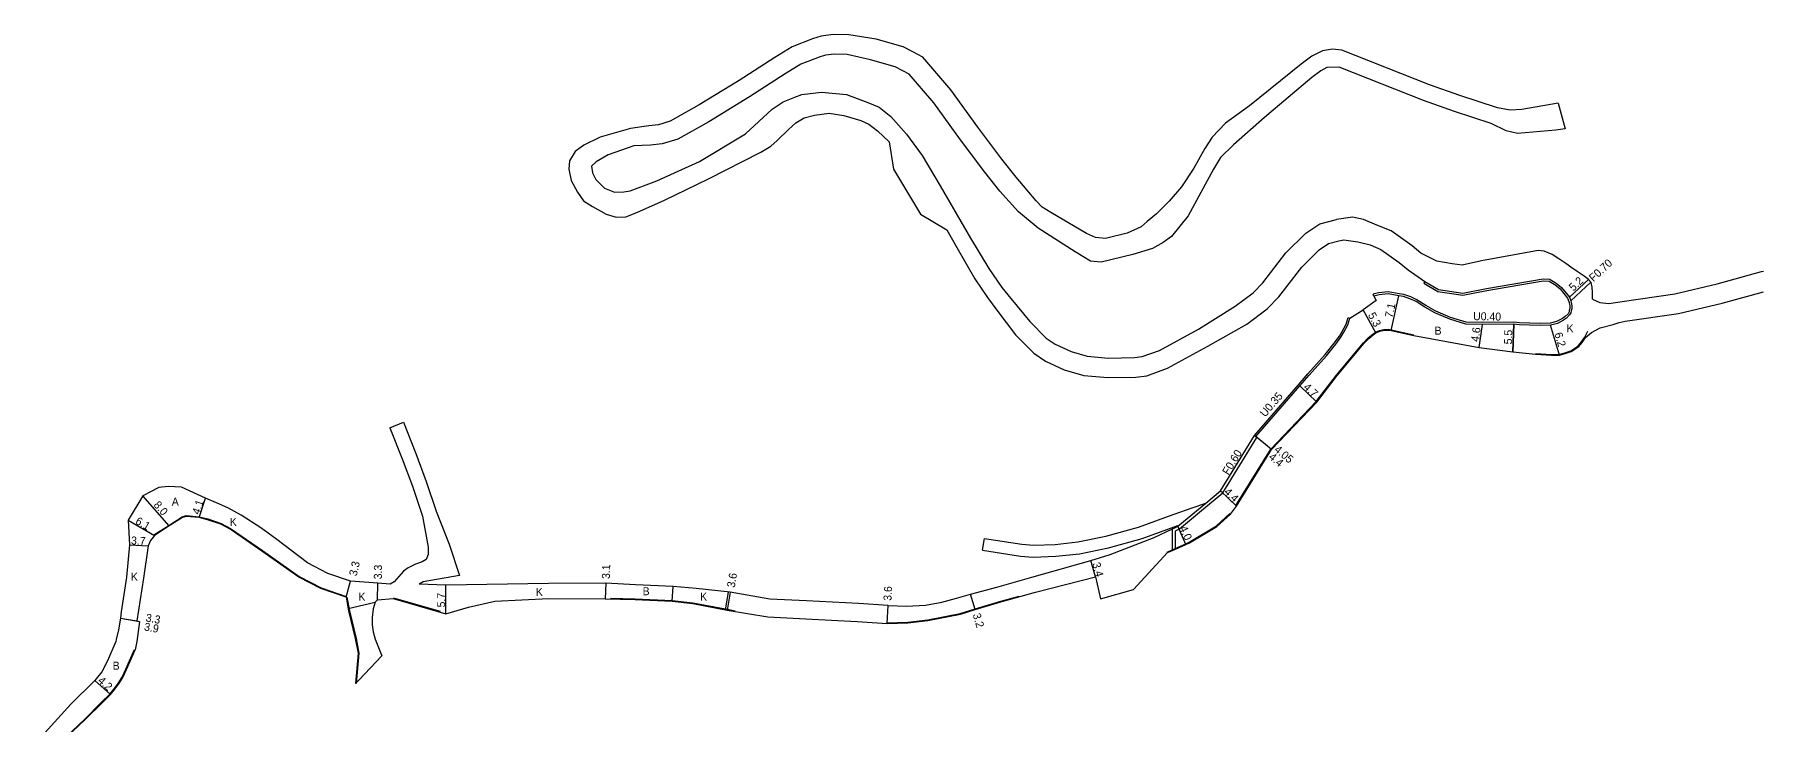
# Model space of a CAD drawing. Header units: metres. Extents: x -16000 to -12000, y -87000 to -84000.
# Drawn here: x -12627.9 to -12282.2, y -85652.7 to -85514.6 of the extents above; entities that cross this region are included whole.
import ezdxf

# ---------------------------------------------------------------- set-up
doc = ezdxf.new("R2010")
doc.units = ezdxf.units.M
doc.header["$LTSCALE"] = 2.5
for name, color, linetype in [('側溝・桝', 7, 'Continuous'), ('幅員', 7, 'Continuous'), ('歩道・分離帯・安全施設', 7, 'Continuous'), ('舗装', 7, 'Continuous'), ('道路', 7, 'Continuous')]:
    doc.layers.add(name, color=color, linetype=linetype)
doc.styles.get("Standard").update_dxf_attribs({"font": ''})
doc.styles.get('Standard').set_extended_font_data('@MS PGothic')

msp = doc.modelspace()

# ---------------------------------------------------------------- linework, layer by layer
at = {"layer": '側溝・桝'}
for points in [[(-12349.89, -85563.92), (-12350.11, -85564.26), (-12347.3, -85565.96), (-12342.29, -85566.68), (-12337.46, -85565.73), (-12326.24, -85563.8), (-12325.01, -85563.9), (-12325, -85563.9), (-12324.02, -85564.48), (-12323.89, -85564.58), (-12322.84, -85565.41), (-12321.34, -85567.27), (-12321.11, -85567.92), (-12321.02, -85568.17), (-12320.93, -85568.82), (-12320.93, -85569.36), (-12321, -85569.76), (-12321.06, -85570.04), (-12321.26, -85570.39), (-12321.8, -85570.96), (-12322.39, -85571.36), (-12323.53, -85571.97), (-12324.82, -85572.31), (-12326.78, -85572.36), (-12328.92, -85572.29), (-12330.99, -85572.2), (-12332.09, -85572.1), (-12338.39, -85572.16), (-12341.64, -85572.1), (-12344.79, -85571.13), (-12347.7, -85569.85), (-12349.69, -85568.72), (-12351.46, -85567.63), (-12352.72, -85567.04), (-12354.06, -85566.58), (-12355.05, -85566.41), (-12357.23, -85565.99), (-12359.13, -85566.24), (-12360.2, -85566.5)], [(-12320.99, -85567.07), (-12317.18, -85563.54)], [(-12320.73, -85567.79), (-12316.73, -85564.08)], [(-12360.11, -85566.89), (-12360.2, -85566.5)], [(-12383.92, -85594.72), (-12375.17, -85584.59), (-12373.28, -85582.44), (-12369.82, -85578.56), (-12367.99, -85576.29), (-12366.95, -85574.86), (-12366.39, -85573.92), (-12365.64, -85572.47), (-12365.2, -85571.14)], [(-12365.2, -85571.14), (-12364.86, -85571.25)], [(-12393.32, -85608.74), (-12390.26, -85606.2), (-12383.46, -85595.11)], [(-12383.66, -85594.94), (-12383.46, -85595.11)], [(-12399.25, -85612.88), (-12393.7, -85608.27)], [(-12398.93, -85613.39), (-12393.32, -85608.74)], [(-12400.36, -85617.74), (-12400.37, -85613.4)], [(-12399.77, -85613.78), (-12399.51, -85613.66), (-12398.93, -85613.39)], [(-12399.76, -85617.47), (-12399.77, -85613.78)]]:
    msp.add_lwpolyline(points, dxfattribs=at)
at = {"layer": '幅員'}
for points in [[(-12320.99, -85567.07), (-12317.18, -85563.54)], [(-12356.62, -85573.74), (-12355.12, -85566.8)], [(-12359.66, -85574.23), (-12362.2, -85569.58)], [(-12339, -85577.12), (-12338.39, -85572.56)], [(-12332.28, -85578), (-12332.11, -85572.5)], [(-12322.98, -85578.65), (-12324.76, -85572.71)], [(-12374.91, -85584.82), (-12371.48, -85588.04)], [(-12380.55, -85597.54), (-12383.92, -85594.72)], [(-12380.55, -85597.54), (-12383.66, -85594.94)], [(-12600.97, -85612.83), (-12606.25, -85606.82)], [(-12594.98, -85611.12), (-12593.68, -85607.24)], [(-12387.56, -85608.86), (-12390.72, -85605.81)], [(-12609.18, -85611.65), (-12603.91, -85614.71)], [(-12397.65, -85616.54), (-12399.25, -85612.88)], [(-12608.89, -85616.59), (-12605.19, -85616.79)], [(-12415.77, -85622.99), (-12416.65, -85619.76)], [(-12565.6, -85627.05), (-12564.69, -85623.88)], [(-12559.3, -85627.56), (-12559.27, -85624.26)], [(-12513.68, -85624.27), (-12513.77, -85627.37)], [(-12545.68, -85630.36), (-12545.67, -85624.66)], [(-12488.8, -85626.09), (-12489.42, -85629.63)], [(-12439.79, -85629.55), (-12440.71, -85626.48)], [(-12610.71, -85631.24), (-12606.92, -85631.89)], [(-12610.71, -85631.24), (-12607.46, -85631.8)], [(-12457.4, -85632.33), (-12457.23, -85628.74)], [(-12612.71, -85646.52), (-12615.83, -85643.71)]]:
    msp.add_lwpolyline(points, dxfattribs=at)
at = {"layer": '歩道・分離帯・安全施設'}
for points in [[(-12387.67, -85608.76), (-12380.67, -85597.45), (-12371.59, -85587.94), (-12367.57, -85582.66), (-12362.13, -85576.18), (-12361.21, -85575.22), (-12360.3, -85574.47), (-12359.73, -85574.1), (-12358.97, -85573.76), (-12358.07, -85573.53), (-12357.25, -85573.51), (-12356.59, -85573.59), (-12352.06, -85574.58)], [(-12327.72, -85578.31), (-12324.56, -85578.53), (-12323, -85578.5), (-12322.09, -85578.27), (-12320.72, -85577.8), (-12319.98, -85577.36), (-12319.2, -85576.82), (-12318.58, -85576.03), (-12317.9, -85575.08), (-12317.3, -85573.89)], [(-12604.01, -85614.6), (-12601.05, -85612.7), (-12598.35, -85611.02), (-12597.59, -85610.76), (-12594.96, -85610.98), (-12593.24, -85611.43), (-12590.6, -85612.33), (-12588.69, -85613.36), (-12582.33, -85617.71), (-12574.95, -85622.91), (-12570.56, -85625.19), (-12565.56, -85626.91)], [(-12401.41, -85618.04), (-12400.42, -85617.6), (-12399.82, -85617.34), (-12397.71, -85616.4), (-12396.99, -85616.09), (-12391.57, -85612.79), (-12388.88, -85610.34)], [(-12565.45, -85627.03), (-12564.93, -85629.77), (-12563.6, -85635.3), (-12563.02, -85638.24), (-12563.6, -85644.34)], [(-12556.13, -85627.16), (-12546.78, -85629.88)], [(-12512.72, -85627.25), (-12507.81, -85627.39), (-12500.39, -85627.73), (-12496.25, -85628.2), (-12489.39, -85629.49), (-12487.79, -85629.76)], [(-12457.4, -85632.18), (-12453.26, -85632.05), (-12449.29, -85631.56), (-12442.8, -85630.3), (-12439.83, -85629.4), (-12434.69, -85627.85), (-12430.99, -85626.83)], [(-12617.79, -85651.36), (-12614.55, -85648.15), (-12612.82, -85646.42), (-12611.97, -85645.36), (-12611.14, -85644.32), (-12610.37, -85643.06), (-12609.6, -85641.46), (-12607.93, -85637.5)], [(-12627.8, -85675.68), (-12627.88, -85673.08), (-12627.59, -85667.1), (-12626.93, -85662.8), (-12626.09, -85660.88), (-12625.31, -85659.29), (-12622.91, -85656.23), (-12617.79, -85651.36)]]:
    msp.add_lwpolyline(points, dxfattribs=at)
at = {"layer": '舗装'}
for points in [[(-12332.11, -85572.5), (-12332.28, -85578)], [(-12594.98, -85611.12), (-12593.68, -85607.24)], [(-12609.18, -85611.65), (-12603.91, -85614.71)], [(-12513.68, -85624.27), (-12513.77, -85627.37)], [(-12565.17, -85629.32), (-12559.75, -85628.06)], [(-12500.4, -85627.88), (-12500.17, -85624.93)], [(-12489.17, -85626.04), (-12489.8, -85629.56)], [(-12610.71, -85631.24), (-12607.46, -85631.8)]]:
    msp.add_lwpolyline(points, dxfattribs=at)
at = {"layer": '道路'}
for points in [[(-12465.04, -85514.6), (-12468.17, -85514.58), (-12470.6, -85514.89), (-12472.33, -85515.45), (-12476.37, -85517.03), (-12479.87, -85519.16), (-12486.99, -85523.76), (-12495, -85528.64), (-12500.76, -85531.89), (-12503.15, -85532.6), (-12505.04, -85532.81), (-12508.75, -85533.34), (-12514.77, -85535.1), (-12518.06, -85536.67), (-12519.78, -85537.96), (-12520.89, -85539.84), (-12521.08, -85541.47), (-12520.57, -85543.77), (-12519.32, -85546.09), (-12518.1, -85547.79), (-12516.34, -85548.97), (-12513.59, -85550.5), (-12511.62, -85551.11), (-12509.64, -85551.02), (-12507.43, -85550.18), (-12501.93, -85547.69), (-12493.15, -85543.41), (-12482.67, -85538.06), (-12480.69, -85536.87), (-12479.38, -85535.78), (-12477.13, -85533.57), (-12475.64, -85532.24), (-12474.01, -85531.25), (-12471.92, -85530.69), (-12469, -85530.28), (-12466.05, -85530.73), (-12462.69, -85531.75), (-12461.04, -85532.47), (-12459.34, -85533.8), (-12457.03, -85536), (-12456.14, -85541.47), (-12450.74, -85550.51), (-12445.5, -85553.59), (-12443.45, -85557.17), (-12439.85, -85563.39), (-12437.32, -85567.16), (-12435.47, -85569.67), (-12431.72, -85574.59), (-12428.07, -85578.29), (-12425.73, -85579.85), (-12422.02, -85581.62), (-12418.1, -85582.73), (-12413.25, -85583.15), (-12407.65, -85583.05), (-12405.45, -85582.78), (-12401.36, -85581.28), (-12393.31, -85576.9)], [(-12384.97, -85528.84), (-12389.76, -85532.3), (-12392.44, -85535.09), (-12393.88, -85537.38), (-12396.09, -85541.26), (-12398.53, -85545.01), (-12400.98, -85547.91), (-12403.55, -85550.42), (-12405.44, -85551.92), (-12406.63, -85553.05), (-12409.39, -85554.3), (-12413.76, -85555.36), (-12415.73, -85555.15), (-12417.54, -85554.36), (-12424.67, -85550.14), (-12426.4, -85549.11), (-12427.61, -85547.79), (-12431.6, -85543.11), (-12434.5, -85539.48), (-12439.29, -85533.08), (-12444.7, -85525.61), (-12450.3, -85519.09), (-12452.29, -85518.06), (-12454.19, -85517.06), (-12459.63, -85515.48), (-12465.04, -85514.6)], [(-12321.84, -85533.44), (-12323.7, -85533.67), (-12331.35, -85534.38), (-12333.62, -85533.83), (-12336.61, -85532.37), (-12343.96, -85529.93), (-12350.13, -85527.76), (-12367.05, -85521.08), (-12369.46, -85521.17), (-12370.68, -85521.8), (-12372.49, -85523.14), (-12381.93, -85531.19), (-12388.16, -85536.65), (-12390.72, -85539.19), (-12392.17, -85541.46), (-12397.19, -85550.81), (-12400.54, -85554.95), (-12402.18, -85556.14), (-12404.34, -85557.33), (-12408.29, -85558.55), (-12414.58, -85560.1), (-12416.72, -85559.85), (-12419.79, -85558), (-12427.22, -85553.28), (-12431.12, -85550.01), (-12434.86, -85545.89), (-12437.89, -85542.1), (-12442.74, -85535.62), (-12448.06, -85528.26), (-12453, -85522.51), (-12454.27, -85521.86), (-12455.81, -85521.05), (-12460.7, -85519.62), (-12465.4, -85518.57), (-12467.99, -85518.48), (-12469.75, -85518.71), (-12471.03, -85519.11), (-12474.64, -85520.53), (-12477.8, -85522.45), (-12484.92, -85527.06), (-12493.03, -85532), (-12499.23, -85535.49), (-12502.37, -85536.43), (-12504.75, -85536.69), (-12508.05, -85536.84), (-12513.16, -85538.65), (-12515.62, -85540.03), (-12516.5, -85540.91), (-12516.34, -85542.23), (-12515.63, -85543.58), (-12513.9, -85545.28), (-12511.93, -85546.06), (-12510.03, -85546.02), (-12508.82, -85545.8), (-12503.47, -85543.79), (-12494.95, -85539.96), (-12485.74, -85534.41), (-12480.41, -85529.51), (-12478.17, -85528.01), (-12475.86, -85527.08), (-12474.46, -85526.59), (-12470.56, -85526.07), (-12465.56, -85526.59), (-12461.25, -85528.13), (-12459.03, -85529.1), (-12456.67, -85530.95), (-12453.52, -85534.46), (-12450.4, -85538.78), (-12446.79, -85544.8), (-12440.71, -85555.28), (-12437.08, -85561.34), (-12434.49, -85565.12), (-12432.69, -85567.36), (-12428.84, -85571.97), (-12425.58, -85575.27), (-12423.8, -85576.46), (-12420.64, -85577.97), (-12417.39, -85578.89), (-12413.11, -85579.26), (-12407.92, -85579.17), (-12406.38, -85578.97), (-12402.97, -85577.72), (-12395.16, -85573.48)], [(-12323.26, -85528.28), (-12330.47, -85529.58), (-12332.8, -85529.71), (-12335.33, -85529.23), (-12342.86, -85526.74), (-12348.94, -85524.6), (-12366.47, -85517.68), (-12368.34, -85517.5), (-12370.35, -85517.82), (-12372.47, -85518.93), (-12374.59, -85520.49), (-12384.97, -85528.84)], [(-12323.26, -85528.28), (-12321.84, -85533.44)], [(-12395.16, -85573.48), (-12387.79, -85568.88), (-12384.22, -85566.21), (-12382.31, -85564.23), (-12377.69, -85558.25), (-12373.7, -85554.27), (-12370.9, -85552.43), (-12367.52, -85551.54)], [(-12359.52, -85552.67), (-12362.17, -85551.57), (-12364.35, -85551.06), (-12367.52, -85551.54)], [(-12317.18, -85563.54), (-12318.04, -85562.89), (-12319.42, -85561.92), (-12320.53, -85561.19), (-12321.71, -85560.37), (-12323.07, -85559.43), (-12324.42, -85558.58), (-12326.02, -85557.88), (-12327.22, -85557.78), (-12338.55, -85559.83), (-12342.44, -85560.71), (-12344.41, -85560.42), (-12347.49, -85559.91), (-12350.68, -85558.29), (-12352.43, -85556.83), (-12356.65, -85553.84), (-12359.52, -85552.67)], [(-12393.31, -85576.9), (-12385.49, -85572.49), (-12381.39, -85569.42), (-12379.08, -85567.02), (-12374.48, -85561.08), (-12370.99, -85557.59), (-12369.14, -85556.38), (-12367.08, -85555.84), (-12366.12, -85555.64)], [(-12366.12, -85555.64), (-12363.32, -85556.03), (-12360.82, -85556.65), (-12358.68, -85557.53), (-12354.99, -85560.15), (-12353.22, -85561.63), (-12349.89, -85563.92), (-12347.16, -85565.57), (-12342.3, -85566.28), (-12337.53, -85565.33), (-12326.26, -85563.4), (-12324.93, -85563.5), (-12324.84, -85563.53), (-12323.81, -85564.14)], [(-12316.36, -85567.46), (-12314.89, -85568.12), (-12313.13, -85568.36), (-12310.4, -85567.94), (-12299.89, -85566.41), (-12291.44, -85564.43), (-12282.55, -85561.96), (-12282.19, -85561.88)], [(-12323.81, -85564.14), (-12323.65, -85564.26), (-12322.56, -85565.13), (-12320.99, -85567.07)], [(-12316.36, -85567.46), (-12316.34, -85566.05), (-12316.4, -85565.11), (-12316.66, -85564.18), (-12317.18, -85563.54)], [(-12323.37, -85572.34), (-12324.76, -85572.71), (-12326.78, -85572.76), (-12328.94, -85572.69), (-12331.02, -85572.6), (-12332.11, -85572.5), (-12338.39, -85572.56), (-12341.71, -85572.49), (-12344.92, -85571.51), (-12347.88, -85570.21), (-12349.89, -85569.07), (-12351.65, -85567.98), (-12352.87, -85567.42), (-12354.16, -85566.97), (-12355.12, -85566.8), (-12357.24, -85566.39), (-12359.05, -85566.63), (-12360.11, -85566.89), (-12359.64, -85567.74), (-12362.2, -85569.58)], [(-12320.99, -85567.07), (-12320.73, -85567.79), (-12320.63, -85568.07), (-12320.53, -85568.8), (-12320.53, -85569.39), (-12320.61, -85569.83), (-12320.68, -85570.19), (-12320.94, -85570.63), (-12321.53, -85571.26), (-12322.18, -85571.71), (-12323.37, -85572.34)], [(-12311.01, -85572.15), (-12309.81, -85571.89), (-12299.14, -85570.34), (-12290.45, -85568.3), (-12282.19, -85566.01)], [(-12393.7, -85608.27), (-12390.72, -85605.81), (-12383.92, -85594.72), (-12383.66, -85594.94), (-12374.91, -85584.82), (-12373.02, -85582.67), (-12369.55, -85578.79), (-12367.71, -85576.5), (-12366.66, -85575.06), (-12366.09, -85574.1), (-12365.31, -85572.6), (-12364.86, -85571.25)], [(-12364.86, -85571.25), (-12362.2, -85569.58)], [(-12559.3, -85627.56), (-12556.15, -85627.32), (-12545.68, -85630.36), (-12541.1, -85629.06), (-12535.82, -85627.85), (-12525.02, -85627.3), (-12513.77, -85627.37), (-12507.82, -85627.54), (-12500.4, -85627.88), (-12496.28, -85628.35), (-12489.42, -85629.63), (-12481.28, -85631.02), (-12473.68, -85631.4), (-12463.37, -85631.93), (-12457.4, -85632.33), (-12453.25, -85632.2), (-12449.27, -85631.71), (-12442.76, -85630.44), (-12439.79, -85629.55), (-12434.65, -85628), (-12427.72, -85626.08), (-12415.77, -85622.99), (-12414.73, -85627.4), (-12408.16, -85625.54), (-12401.32, -85618.16), (-12400.36, -85617.74), (-12399.76, -85617.47), (-12397.65, -85616.54), (-12396.92, -85616.22), (-12391.48, -85612.91), (-12388.77, -85610.44), (-12387.56, -85608.86), (-12380.55, -85597.54), (-12371.48, -85588.04), (-12367.45, -85582.76), (-12362.01, -85576.28), (-12361.11, -85575.33), (-12360.21, -85574.59), (-12359.66, -85574.23), (-12358.92, -85573.91), (-12358.05, -85573.68), (-12357.25, -85573.66), (-12356.62, -85573.74), (-12352.09, -85574.73), (-12339, -85577.12), (-12332.28, -85578), (-12327.74, -85578.46), (-12324.57, -85578.68), (-12322.98, -85578.65), (-12322.05, -85578.41), (-12320.66, -85577.93), (-12319.9, -85577.48)], [(-12319.9, -85577.48), (-12319.09, -85576.93), (-12318.46, -85576.12), (-12317.77, -85575.16)], [(-12556.84, -85593.18), (-12554.12, -85592.1)], [(-12556.84, -85593.18), (-12554.36, -85599.39), (-12552.32, -85604.89), (-12550.31, -85610.88), (-12549.16, -85617.09), (-12549.17, -85618.54), (-12549.57, -85619.52), (-12550.41, -85619.98), (-12551.68, -85620.43), (-12553.19, -85621.17), (-12554.13, -85621.83), (-12555.95, -85623.96)], [(-12554.12, -85592.1), (-12551.63, -85598.34), (-12549.56, -85603.91), (-12547.55, -85609.85), (-12544.96, -85616.46), (-12542.92, -85622.74), (-12550.16, -85623.97), (-12550.97, -85624.48)], [(-12598.47, -85605.08), (-12601.15, -85604.94), (-12603.02, -85605.1), (-12606.25, -85606.82), (-12609.18, -85611.65), (-12608.89, -85616.59), (-12609.48, -85623.05), (-12610.56, -85629.97), (-12610.71, -85631.24), (-12611.07, -85633.6), (-12611.57, -85635.55), (-12611.66, -85635.92), (-12613.3, -85639.79), (-12614.46, -85641.99), (-12615.83, -85643.71), (-12620.64, -85648.48), (-12625.8, -85654.2)], [(-12564.69, -85623.88), (-12569.21, -85622.35), (-12573.32, -85620.22), (-12579.68, -85615.34), (-12582.62, -85613.18), (-12586.6, -85610.65), (-12589.23, -85609.23), (-12591.53, -85608.17), (-12593.68, -85607.24), (-12598.47, -85605.08)], [(-12437.96, -85615.34), (-12430.44, -85616.47), (-12428.15, -85616.67), (-12423.82, -85616.5), (-12419.3, -85616.01), (-12413.67, -85614.86), (-12407.16, -85613.04), (-12401.13, -85610.88), (-12396.42, -85609.19), (-12393.7, -85608.27)], [(-12565.6, -85627.05), (-12570.62, -85625.33), (-12575.03, -85623.04), (-12582.41, -85617.84), (-12588.77, -85613.49), (-12590.66, -85612.46), (-12593.28, -85611.57), (-12594.98, -85611.12), (-12597.57, -85610.91), (-12598.28, -85611.15), (-12600.97, -85612.83), (-12603.91, -85614.71), (-12604.73, -85615.76), (-12605.19, -85616.79), (-12606.11, -85623.28), (-12607.46, -85631.8), (-12606.92, -85631.89), (-12607.45, -85635.92), (-12607.79, -85637.56)], [(-12457.23, -85628.74), (-12453.53, -85628.83), (-12449.76, -85628.66), (-12446.5, -85628.07), (-12443.52, -85627.28), (-12440.71, -85626.48), (-12435.5, -85625.03), (-12428.46, -85623.08), (-12416.65, -85619.76), (-12412.79, -85618.5), (-12404, -85615.1), (-12400.37, -85613.4), (-12399.77, -85613.12), (-12399.25, -85612.88)], [(-12438.32, -85617.69), (-12430.72, -85618.84), (-12428.21, -85619.05), (-12423.65, -85618.88), (-12418.93, -85618.37), (-12413.11, -85617.18), (-12406.44, -85615.31), (-12399.29, -85612.74), (-12399.25, -85612.88)], [(-12438.32, -85617.69), (-12437.96, -85615.34)], [(-12555.95, -85623.96), (-12556.81, -85624.46), (-12559.27, -85624.26), (-12564.69, -85623.88)], [(-12488.8, -85626.09), (-12495.57, -85625.3), (-12500.17, -85624.93), (-12507.71, -85624.59), (-12513.68, -85624.27), (-12525.09, -85624.35), (-12545.67, -85624.66), (-12550.97, -85624.48)], [(-12565.6, -85627.05), (-12565.08, -85629.8), (-12563.75, -85635.33), (-12563.17, -85638.25), (-12563.74, -85644.33)], [(-12559.75, -85628.06), (-12560.17, -85629.4), (-12560.4, -85631.15), (-12560.36, -85632.62), (-12560.15, -85633.98), (-12559.78, -85635.45), (-12559.11, -85637.14), (-12558.45, -85638.81)], [(-12559.75, -85628.06), (-12559.3, -85627.56)], [(-12457.23, -85628.74), (-12463.15, -85628.33), (-12473.5, -85627.8), (-12480.89, -85627.44), (-12488.8, -85626.09)], [(-12617.68, -85651.47), (-12614.44, -85648.25), (-12612.71, -85646.52), (-12611.85, -85645.45), (-12611.02, -85644.41), (-12610.24, -85643.13), (-12609.47, -85641.52), (-12607.79, -85637.56)], [(-12563.74, -85644.33), (-12563.07, -85643.62), (-12558.45, -85638.81)], [(-12617.68, -85651.47), (-12622.8, -85656.33), (-12625.18, -85659.37), (-12625.96, -85660.94), (-12626.79, -85662.84), (-12627.44, -85667.11), (-12627.73, -85673.08), (-12627.65, -85675.68)]]:
    msp.add_lwpolyline(points, dxfattribs=at)
at = {"layer": '道路', "flags": 128}
msp.add_lwpolyline([(-12317.77, -85575.16), (-12316.59, -85574.13), (-12314.82, -85573.24), (-12312.26, -85572.53), (-12311.01, -85572.15)], dxfattribs=at)

# ---------------------------------------------------------------- texts
at = {"layer": '側溝・桝'}
for s, rotation, p in [('F0.70', 42.8557, (-12316.17, -85564.11)), ('U0.40', 358.9406, (-12340.24, -85571.67)), ('U0.35', 49.1461, (-12381.82, -85591.17)), ('F0.60', 58.4875, (-12389.16, -85602.77))]:
    msp.add_text(s, height=1.6, rotation=rotation, dxfattribs=at).set_placement(p)
at = {"layer": '幅員'}
for s, rotation, p in [('5.2', 42.8557, (-12320.19, -85565.99)), ('7.1', 77.8004, (-12356.35, -85571.3)), ('5.3', 298.6507, (-12361.33, -85570.66)), ('4.6', 82.4337, (-12339.11, -85576.09)), ('5.5', 88.188, (-12332.48, -85576.53)), ('6.2', 286.6497, (-12324, -85574.38)), ('4.7', 316.8571, (-12374.29, -85585.26)), ('4.4', 320.1222, (-12381.24, -85599.27)), ('4.05', 320.1222, (-12380.14, -85597.79)), ('4.4', 315.9797, (-12390.16, -85606.19)), ('8.0', 311.3292, (-12604.19, -85608.7)), ('4.1', 71.517, (-12594.94, -85610.67)), ('6.1', 329.7974, (-12607.87, -85612.29)), ('4.0', 293.5991, (-12399, -85613.2)), ('3.7', 356.9261, (-12608.63, -85616.5)), ('3.3', 76.7379, (-12563.48, -85622.93)), ('3.3', 89.3813, (-12558.45, -85623.49)), ('3.1', 88.3037, (-12512.86, -85623.44)), ('3.4', 285.2531, (-12416.39, -85620.34)), ('3.6', 80.1349, (-12487.89, -85625.23)), ('5.7', 89.8808, (-12545.78, -85629.11)), ('3.6', 87.2399, (-12456.55, -85627.81)), ('3.3', 350.1483, (-12605.74, -85631.9)), ('3.2', 286.7823, (-12440.32, -85630.54)), ('3.9', 350.1483, (-12606.06, -85633.7)), ('4.2', 318.0047, (-12615.36, -85643.94))]:
    msp.add_text(s, height=1.6, rotation=rotation, dxfattribs=at).set_placement(p)
at = {"layer": '舗装'}
for s, p in [('K', (-12321.54, -85574.12)), ('B', (-12347.94, -85574.57)), ('A', (-12600.45, -85608.76)), ('K', (-12588.85, -85612.82)), ('K', (-12608.62, -85623.76)), ('K', (-12563.12, -85627.77)), ('K', (-12527.65, -85626.8)), ('B', (-12506.29, -85626.67)), ('K', (-12494.81, -85627.74)), ('B', (-12612.27, -85641.56))]:
    msp.add_text(s, height=1.6, dxfattribs=at).set_placement(p)

doc.saveas('drawing.dxf')
